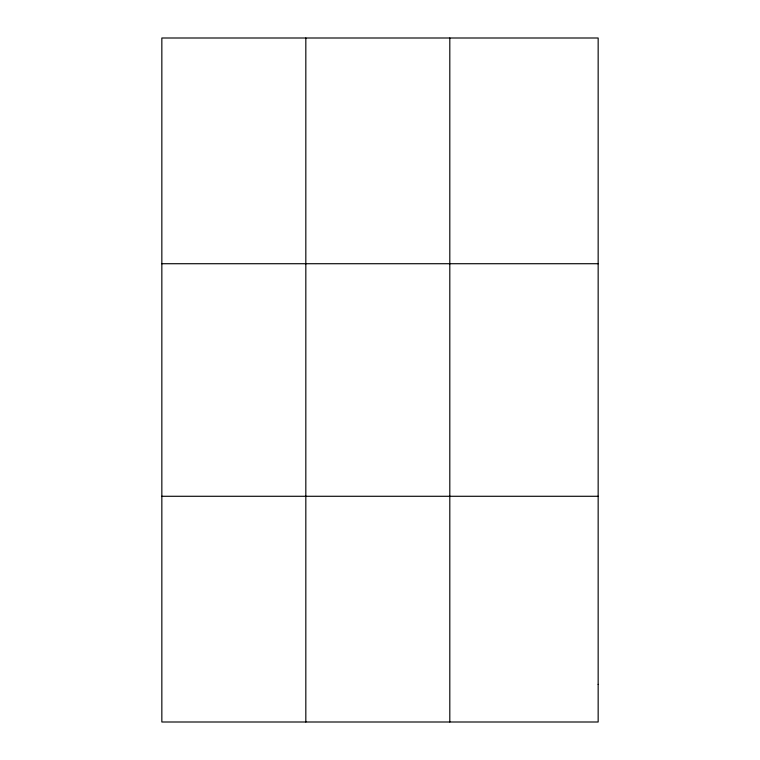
<?xml version="1.0" encoding="UTF-8"?>
<svg xmlns="http://www.w3.org/2000/svg" width="760" height="760" viewBox="0 0 760 760"><rect width="100%" height="100%" fill="white"/><g stroke="black" fill="none" stroke-linecap="round" stroke-linejoin="round"><path stroke-width="1.14" d="M305.824 722L305.824 38M449.806 722L449.806 38M161.842 263.72L598.158 263.72M161.842 496.28L598.158 496.28M598.158 684.38L598.158 722L161.842 722L161.842 38L598.158 38L598.158 684.38"/></g></svg>
